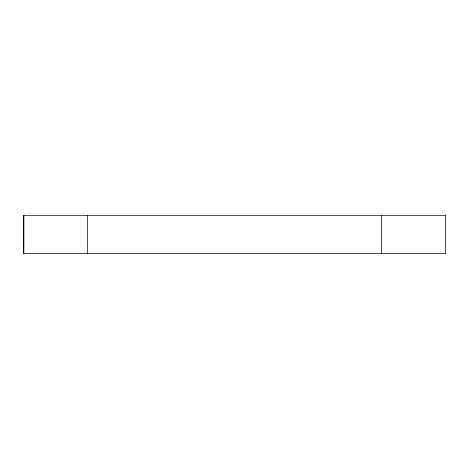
<?xml version="1.0" encoding="UTF-8"?>
<svg xmlns="http://www.w3.org/2000/svg" width="469" height="469" viewBox="0 0 469 469"><rect width="100%" height="100%" fill="white"/><g stroke="black" fill="none" stroke-linecap="round" stroke-linejoin="round"><path stroke-width="0.7" d="M381.649 215.312L381.649 253.688M87.404 215.312L87.404 253.688M23.849 215.312L23.849 253.688M445.55 215.312L23.45 215.312L23.45 253.688L445.55 253.688L445.55 215.312"/></g></svg>
